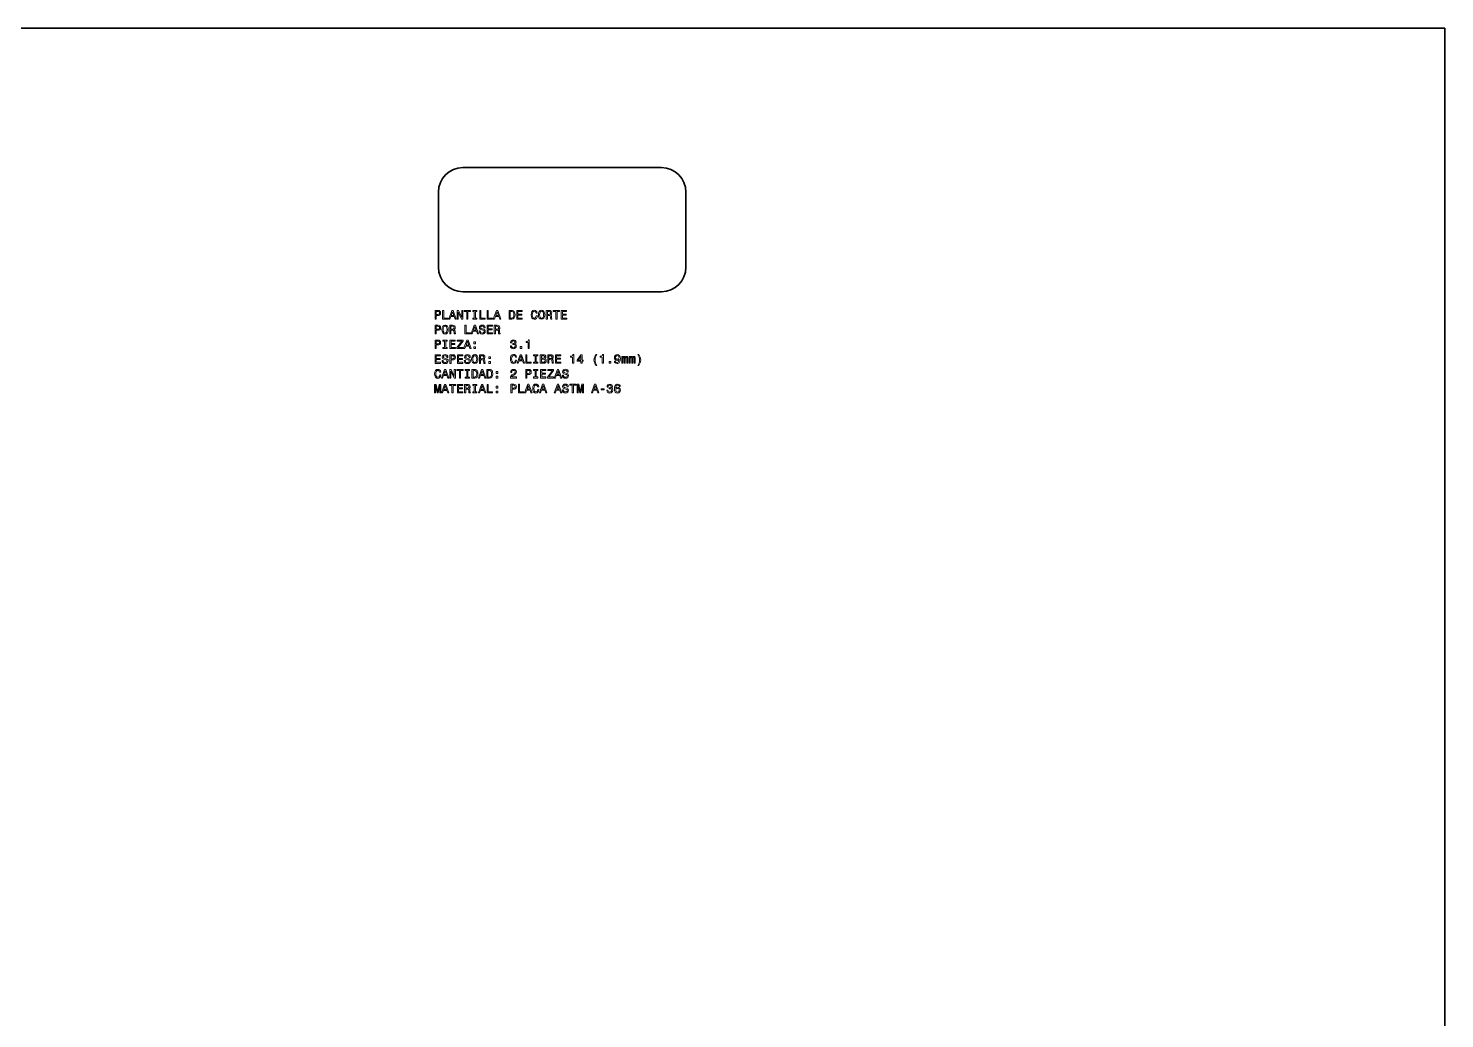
# Model space of a CAD drawing. Extents: x 15 to 1174, y 15 to 826.
# Drawn here: x 594 to 1174, y 420 to 826 of the extents above; entities that cross this region are included whole.
import ezdxf

# ---------------------------------------------------------------- set-up
doc = ezdxf.new("R2010")
doc.units = 0

msp = doc.modelspace()

# ---------------------------------------------------------------- linework, layer by layer
at = {"color": 7, "lineweight": 35}
for p, q in [((1173.969971, 825.840027), (15, 825.840027)), ((1173.969971, 15), (1173.969971, 825.840027)), ((772.292358, 768.801758), (812.907959, 768.801758)), ((853.52356, 768.801758), (812.907959, 768.801758)), ((762.289185, 728.001709), (762.289185, 758.801758)), ((863.526733, 728.001709), (863.526733, 758.801758)), ((812.907959, 718.001709), (772.292358, 718.001709)), ((812.907959, 718.001709), (853.52356, 718.001709))]:
    msp.add_line(p, q, dxfattribs=at)
at = {"color": 7, "lineweight": 13}
for points in [[(760.91748, 706.825134), (761.381409, 706.825134), (761.381409, 708.302795), (761.895813, 708.302795), (762.415283, 708.328003), (762.828857, 708.504517), (763.09613, 708.847473), (763.18689, 709.316467), (763.116272, 709.750183), (762.914551, 710.067932), (762.581726, 710.259583), (762.127808, 710.325134), (760.91748, 710.325134)], [(762.00177, 709.896484), (762.304321, 709.866211), (762.526245, 709.770386), (762.657349, 709.593872), (762.702759, 709.316467), (762.652344, 709.023987), (762.516174, 708.847473), (762.28418, 708.756714), (761.966431, 708.731445), (761.381409, 708.731445), (761.381409, 709.896484)], [(763.993835, 706.825134), (766.243103, 706.825134), (766.243103, 707.248779), (764.457825, 707.248779), (764.457825, 710.325134), (763.993835, 710.325134)], [(766.520508, 706.825134), (766.984436, 706.825134), (767.3526, 707.853943), (768.749573, 707.853943), (769.117737, 706.825134), (769.591797, 706.825134), (768.310852, 710.3302), (767.796387, 710.3302)], [(767.513977, 708.282654), (768.05365, 709.825867), (768.593262, 708.282654)], [(769.939758, 706.825134), (770.358398, 706.825134), (770.358398, 709.694702), (771.69989, 706.825134), (772.239502, 706.825134), (772.239502, 710.325134), (771.815857, 710.325134), (771.815857, 707.455566), (770.489502, 710.325134), (769.939758, 710.325134)], [(773.893677, 706.825134), (774.357666, 706.825134), (774.357666, 709.901489), (775.416748, 709.901489), (775.416748, 710.325134), (772.829529, 710.325134), (772.829529, 709.901489), (773.893677, 709.901489)], [(776.929688, 707.248779), (776.28418, 707.248779), (776.28418, 706.825134), (778.039185, 706.825134), (778.039185, 707.248779), (777.393677, 707.248779), (777.393677, 709.901489), (778.039185, 709.901489), (778.039185, 710.325134), (776.28418, 710.325134), (776.28418, 709.901489), (776.929688, 709.901489)], [(779.17395, 706.825134), (781.423218, 706.825134), (781.423218, 707.248779), (779.637939, 707.248779), (779.637939, 710.325134), (779.17395, 710.325134)], [(782.209961, 706.825134), (784.459229, 706.825134), (784.459229, 707.248779), (782.67395, 707.248779), (782.67395, 710.325134), (782.209961, 710.325134)], [(784.736633, 706.825134), (785.200623, 706.825134), (785.568726, 707.853943), (786.965698, 707.853943), (787.333862, 706.825134), (787.807922, 706.825134), (786.526978, 710.3302), (786.012573, 710.3302)], [(785.730103, 708.282654), (786.269775, 709.825867), (786.809387, 708.282654)], [(792.336731, 710.325134), (791.171753, 710.325134), (791.171753, 706.825134), (792.336731, 706.825134), (792.886475, 706.936096), (793.294983, 707.273987), (793.547119, 707.823669), (793.637939, 708.575134), (793.557251, 709.341675), (793.45636, 709.644287), (793.315125, 709.886353), (792.906616, 710.214172), (792.639343, 710.294861)], [(792.301453, 709.906555), (792.684753, 709.830872), (792.947021, 709.598938), (793.103333, 709.185364), (793.153748, 708.575134), (793.098267, 707.985046), (792.941956, 707.571533), (792.674683, 707.324402), (792.301453, 707.243713), (791.640808, 707.243713), (791.640808, 709.906555)], [(794.318726, 706.825134), (796.537781, 706.825134), (796.537781, 707.248779), (794.782715, 707.248779), (794.782715, 708.433899), (796.34613, 708.433899), (796.34613, 708.852539), (794.782715, 708.852539), (794.782715, 709.901489), (796.497437, 709.901489), (796.497437, 710.325134), (794.318726, 710.325134)], [(802.266846, 708.126282), (802.166016, 707.702637), (801.999573, 707.400085), (801.767578, 707.21344), (801.495239, 707.152954), (801.16748, 707.243713), (800.910217, 707.516052), (800.73877, 707.959839), (800.683289, 708.575134), (800.73877, 709.185364), (800.905212, 709.634216), (801.162415, 709.906555), (801.495239, 710.00238), (801.737305, 709.951965), (801.944092, 709.81073), (802.105469, 709.583801), (802.216431, 709.271118), (802.695557, 709.271118), (802.54425, 709.750183), (802.281982, 710.113342), (801.92395, 710.340271), (801.495239, 710.420959), (800.960693, 710.294861), (800.552185, 709.941833), (800.289917, 709.361877), (800.199158, 708.575134), (800.289917, 707.788391), (800.552185, 707.208435), (800.960693, 706.850342), (801.495239, 706.729309), (801.964294, 706.825134), (802.342529, 707.092407), (802.609802, 707.531189), (802.751038, 708.126282)], [(803.189758, 708.575134), (803.280579, 707.788391), (803.542786, 707.208435), (803.951294, 706.850342), (804.485901, 706.729309), (805.015442, 706.850342), (805.428955, 707.208435), (805.686157, 707.788391), (805.781982, 708.575134), (805.686157, 709.356812), (805.575256, 709.674561), (805.428955, 709.936829), (805.015442, 710.294861), (804.763245, 710.385681), (804.485901, 710.420959), (803.946289, 710.294861), (803.537781, 709.941833), (803.280579, 709.361877)], [(803.67395, 708.575134), (803.729431, 709.185364), (803.895813, 709.634216), (804.153015, 709.906555), (804.485901, 710.00238), (804.813721, 709.906555), (805.070923, 709.62915), (805.237305, 709.180298), (805.297852, 708.575134), (805.237305, 707.964905), (805.070923, 707.516052), (804.813721, 707.243713), (804.485901, 707.152954), (804.153015, 707.243713), (803.895813, 707.516052), (803.729431, 707.959839)], [(806.397278, 706.825134), (806.866272, 706.825134), (806.866272, 708.302795), (807.345398, 708.302795), (807.698425, 708.287659), (807.920349, 708.217041), (808.041382, 708.050659), (808.091797, 707.753113), (808.117004, 707.299194), (808.147278, 707.001648), (808.207764, 706.825134), (808.737305, 706.825134), (808.737305, 706.920959), (808.621338, 707.062195), (808.580994, 707.324402), (808.545715, 707.889282), (808.459961, 708.307861), (808.343933, 708.438965), (808.162415, 708.53479), (808.364136, 708.660889), (808.505371, 708.837402), (808.59613, 709.059265), (808.626404, 709.326599), (808.555786, 709.750183), (808.354065, 710.067932), (808.021179, 710.259583), (807.567322, 710.325134), (806.397278, 710.325134)], [(807.436157, 709.896484), (807.743835, 709.866211), (807.960693, 709.770386), (808.096863, 709.593872), (808.142212, 709.316467), (808.091797, 709.023987), (807.955627, 708.847473), (807.723633, 708.756714), (807.405945, 708.731445), (806.866272, 708.731445), (806.866272, 709.896484)], [(810.325928, 706.825134), (810.789917, 706.825134), (810.789917, 709.901489), (811.848999, 709.901489), (811.848999, 710.325134), (809.261841, 710.325134), (809.261841, 709.901489), (810.325928, 709.901489)], [(812.534912, 706.825134), (814.753906, 706.825134), (814.753906, 707.248779), (812.99884, 707.248779), (812.99884, 708.433899), (814.562256, 708.433899), (814.562256, 708.852539), (812.99884, 708.852539), (812.99884, 709.901489), (814.713562, 709.901489), (814.713562, 710.325134), (812.534912, 710.325134)], [(760.91748, 700.77832), (761.381409, 700.77832), (761.381409, 702.255981), (761.895813, 702.255981), (762.415283, 702.281189), (762.828857, 702.457703), (763.09613, 702.800659), (763.18689, 703.269653), (763.116272, 703.703369), (762.914551, 704.021118), (762.581726, 704.212769), (762.127808, 704.27832), (760.91748, 704.27832)], [(762.00177, 703.84967), (762.304321, 703.819397), (762.526245, 703.723572), (762.657349, 703.547058), (762.702759, 703.269653), (762.652344, 702.977173), (762.516174, 702.800659), (762.28418, 702.7099), (761.966431, 702.684631), (761.381409, 702.684631), (761.381409, 703.84967)], [(763.721497, 702.52832), (763.812256, 701.741577), (764.074524, 701.161621), (764.483032, 700.803528), (765.017578, 700.682495), (765.547119, 700.803528), (765.960693, 701.161621), (766.217896, 701.741577), (766.313721, 702.52832), (766.217896, 703.309998), (766.106934, 703.627747), (765.960693, 703.890015), (765.547119, 704.248047), (765.294983, 704.338867), (765.017578, 704.374146), (764.477966, 704.248047), (764.069458, 703.89502), (763.812256, 703.315063)], [(764.205627, 702.52832), (764.261108, 703.13855), (764.427551, 703.587402), (764.684753, 703.859741), (765.017578, 703.955566), (765.345398, 703.859741), (765.6026, 703.582336), (765.769043, 703.133484), (765.829529, 702.52832), (765.769043, 701.918091), (765.6026, 701.469238), (765.345398, 701.196899), (765.017578, 701.10614), (764.684753, 701.196899), (764.427551, 701.469238), (764.261108, 701.913025)], [(766.928955, 700.77832), (767.39801, 700.77832), (767.39801, 702.255981), (767.877136, 702.255981), (768.230103, 702.240845), (768.452026, 702.170227), (768.573059, 702.003845), (768.623535, 701.706299), (768.648743, 701.25238), (768.678955, 700.954834), (768.739502, 700.77832), (769.269043, 700.77832), (769.269043, 700.874146), (769.153015, 701.015381), (769.112671, 701.277588), (769.077393, 701.842468), (768.991638, 702.261047), (768.875671, 702.392151), (768.694092, 702.487976), (768.895813, 702.614075), (769.037048, 702.790588), (769.127808, 703.012451), (769.158081, 703.279785), (769.087463, 703.703369), (768.885742, 704.021118), (768.552917, 704.212769), (768.098999, 704.27832), (766.928955, 704.27832)], [(767.967896, 703.84967), (768.275513, 703.819397), (768.492371, 703.723572), (768.62854, 703.547058), (768.67395, 703.269653), (768.623535, 702.977173), (768.487366, 702.800659), (768.255371, 702.7099), (767.937622, 702.684631), (767.39801, 702.684631), (767.39801, 703.84967)], [(773.101868, 700.77832), (775.351196, 700.77832), (775.351196, 701.201965), (773.565857, 701.201965), (773.565857, 704.27832), (773.101868, 704.27832)], [(775.62854, 700.77832), (776.092529, 700.77832), (776.460693, 701.807129), (777.857666, 701.807129), (778.22583, 700.77832), (778.69989, 700.77832), (777.418884, 704.283386), (776.90448, 704.283386)], [(776.62207, 702.23584), (777.161682, 703.779053), (777.701294, 702.23584)], [(779.400879, 701.933228), (778.941956, 701.933228), (779.042786, 701.398621), (779.294983, 701.005249), (779.683289, 700.76825), (780.207825, 700.682495), (780.727234, 700.763184), (781.115601, 700.985107), (781.362671, 701.333069), (781.453491, 701.791992), (781.377808, 702.205566), (781.166016, 702.472839), (780.823059, 702.649353), (780.364136, 702.780457), (779.970764, 702.876282), (779.713562, 702.987244), (779.567322, 703.148621), (779.521912, 703.400818), (779.567322, 703.627747), (779.698425, 703.799194), (779.900146, 703.915222), (780.177551, 703.955566), (780.459961, 703.905151), (780.681885, 703.768982), (780.828125, 703.541992), (780.898743, 703.234375), (781.357666, 703.234375), (781.357666, 703.244446), (781.276978, 703.718506), (781.039917, 704.071533), (780.666748, 704.293457), (780.162415, 704.36908), (779.708496, 704.293457), (779.355469, 704.081665), (779.12854, 703.753845), (779.047852, 703.3302), (779.113403, 702.951965), (779.305054, 702.694763), (779.607666, 702.523254), (780.021179, 702.392151), (780.429688, 702.276184), (780.737366, 702.165222), (780.92395, 702.003845), (780.989502, 701.741577), (780.928955, 701.474304), (780.772644, 701.272583), (780.535583, 701.146484), (780.227966, 701.10614), (779.88501, 701.161621), (779.622803, 701.322998), (779.45636, 701.585266)], [(782.174683, 700.77832), (784.393677, 700.77832), (784.393677, 701.201965), (782.638611, 701.201965), (782.638611, 702.387085), (784.202026, 702.387085), (784.202026, 702.805725), (782.638611, 702.805725), (782.638611, 703.854675), (784.353333, 703.854675), (784.353333, 704.27832), (782.174683, 704.27832)], [(785.145142, 700.77832), (785.614136, 700.77832), (785.614136, 702.255981), (786.093262, 702.255981), (786.446289, 702.240845), (786.668152, 702.170227), (786.789185, 702.003845), (786.839661, 701.706299), (786.864868, 701.25238), (786.895142, 700.954834), (786.955627, 700.77832), (787.485168, 700.77832), (787.485168, 700.874146), (787.369202, 701.015381), (787.328857, 701.277588), (787.293518, 701.842468), (787.207825, 702.261047), (787.091797, 702.392151), (786.910278, 702.487976), (787.112, 702.614075), (787.253174, 702.790588), (787.343994, 703.012451), (787.374207, 703.279785), (787.303589, 703.703369), (787.101868, 704.021118), (786.769043, 704.212769), (786.315125, 704.27832), (785.145142, 704.27832)], [(786.184021, 703.84967), (786.491638, 703.819397), (786.708496, 703.723572), (786.844666, 703.547058), (786.890076, 703.269653), (786.839661, 702.977173), (786.703491, 702.800659), (786.471497, 702.7099), (786.153748, 702.684631), (785.614136, 702.684631), (785.614136, 703.84967)], [(760.91748, 694.731445), (761.381409, 694.731445), (761.381409, 696.209106), (761.895813, 696.209106), (762.415283, 696.234314), (762.828857, 696.410828), (763.09613, 696.753784), (763.18689, 697.222778), (763.116272, 697.656494), (762.914551, 697.974243), (762.581726, 698.165894), (762.127808, 698.231445), (760.91748, 698.231445)], [(762.00177, 697.802795), (762.304321, 697.772522), (762.526245, 697.676697), (762.657349, 697.500183), (762.702759, 697.222778), (762.652344, 696.930298), (762.516174, 696.753784), (762.28418, 696.663025), (761.966431, 696.637756), (761.381409, 696.637756), (761.381409, 697.802795)], [(764.785583, 695.15509), (764.140076, 695.15509), (764.140076, 694.731445), (765.895142, 694.731445), (765.895142, 695.15509), (765.249573, 695.15509), (765.249573, 697.8078), (765.895142, 697.8078), (765.895142, 698.231445), (764.140076, 698.231445), (764.140076, 697.8078), (764.785583, 697.8078)], [(766.994568, 694.731445), (769.213562, 694.731445), (769.213562, 695.15509), (767.458496, 695.15509), (767.458496, 696.34021), (769.021912, 696.34021), (769.021912, 696.75885), (767.458496, 696.75885), (767.458496, 697.8078), (769.173218, 697.8078), (769.173218, 698.231445), (766.994568, 698.231445)], [(769.833862, 694.731445), (772.345398, 694.731445), (772.345398, 695.15509), (770.388611, 695.15509), (772.345398, 697.833008), (772.345398, 698.231445), (769.970032, 698.231445), (769.970032, 697.8078), (771.820923, 697.8078), (769.833862, 695.134888)], [(772.592529, 694.731445), (773.056519, 694.731445), (773.424683, 695.760254), (774.821655, 695.760254), (775.189758, 694.731445), (775.663879, 694.731445), (774.382874, 698.236511), (773.868469, 698.236511)], [(773.58606, 696.188965), (774.125671, 697.732178), (774.665283, 696.188965)], [(776.813721, 696.688232), (777.509644, 696.688232), (777.509644, 697.439636), (776.813721, 697.439636)], [(776.813721, 694.731445), (777.509644, 694.731445), (777.509644, 695.48291), (776.813721, 695.48291)], [(791.710693, 695.877747), (791.710693, 695.842468), (791.791382, 695.358276), (792.028381, 694.995178), (792.401611, 694.763184), (792.895813, 694.677429), (793.420349, 694.763184), (793.813721, 694.985107), (794.065857, 695.338135), (794.156616, 695.791992), (794.116272, 696.089539), (794.005371, 696.331604), (793.823792, 696.51825), (793.581726, 696.654419), (793.909546, 696.926758), (794.025513, 697.360474), (793.94989, 697.753845), (793.733032, 698.051392), (793.380005, 698.237976), (792.895813, 698.303528), (792.441956, 698.222839), (792.093994, 698.000916), (791.867004, 697.647888), (791.791382, 697.178894), (791.791382, 697.143616), (792.240234, 697.143616), (792.280579, 697.46637), (792.411682, 697.698364), (792.623474, 697.839539), (792.921082, 697.890015), (793.183289, 697.84967), (793.374939, 697.743713), (793.490967, 697.572266), (793.536316, 697.340271), (793.490967, 697.09314), (793.369873, 696.926758), (793.158081, 696.825867), (792.870605, 696.795593), (792.67395, 696.800659), (792.67395, 696.402222), (792.921082, 696.412354), (793.23877, 696.366943), (793.47583, 696.245911), (793.617004, 696.049194), (793.66748, 695.791992), (793.612, 695.499512), (793.465698, 695.282654), (793.233765, 695.146484), (792.926086, 695.101074), (792.608398, 695.151489), (792.376404, 695.302795), (792.230103, 695.544861), (792.174683, 695.877747)], [(795.669617, 694.77832), (796.365601, 694.77832), (796.365601, 695.529785), (795.669617, 695.529785)], [(798.96283, 694.77832), (799.421753, 694.77832), (799.421753, 698.303528), (799.078857, 698.303528), (798.988037, 697.995911), (798.806519, 697.789124), (798.529114, 697.668091), (798.145813, 697.627747), (798.145813, 697.269653), (798.96283, 697.269653)], [(760.922485, 688.684631), (763.141541, 688.684631), (763.141541, 689.108276), (761.386475, 689.108276), (761.386475, 690.293396), (762.94989, 690.293396), (762.94989, 690.712036), (761.386475, 690.712036), (761.386475, 691.760986), (763.101196, 691.760986), (763.101196, 692.184631), (760.922485, 692.184631)], [(764.220764, 689.839539), (763.761841, 689.839539), (763.862671, 689.304932), (764.114868, 688.91156), (764.503174, 688.674561), (765.02771, 688.588806), (765.547119, 688.669495), (765.935486, 688.891418), (766.182556, 689.23938), (766.273376, 689.698303), (766.197693, 690.111877), (765.985901, 690.37915), (765.642944, 690.555664), (765.184021, 690.686768), (764.790649, 690.782593), (764.533447, 690.893555), (764.387207, 691.054932), (764.341797, 691.307129), (764.387207, 691.534058), (764.518311, 691.705505), (764.720032, 691.821533), (764.997437, 691.861877), (765.279846, 691.811462), (765.50177, 691.675293), (765.64801, 691.448303), (765.718628, 691.140686), (766.177551, 691.140686), (766.177551, 691.150757), (766.096863, 691.624817), (765.859802, 691.977844), (765.486633, 692.199768), (764.9823, 692.275391), (764.528381, 692.199768), (764.175354, 691.987915), (763.948425, 691.660156), (763.867737, 691.236511), (763.933289, 690.858276), (764.124939, 690.601074), (764.427551, 690.429565), (764.841064, 690.298462), (765.249573, 690.182495), (765.557251, 690.071533), (765.743835, 689.910156), (765.809387, 689.647888), (765.74884, 689.380615), (765.592529, 689.178894), (765.355469, 689.052795), (765.047852, 689.012451), (764.704895, 689.067932), (764.442688, 689.229309), (764.276245, 689.491577)], [(766.989502, 688.684631), (767.453491, 688.684631), (767.453491, 690.162292), (767.967896, 690.162292), (768.487366, 690.1875), (768.900879, 690.364014), (769.168152, 690.70697), (769.258972, 691.175964), (769.188354, 691.60968), (768.986633, 691.927429), (768.653748, 692.11908), (768.19989, 692.184631), (766.989502, 692.184631)], [(768.073792, 691.755981), (768.376404, 691.725708), (768.598267, 691.629883), (768.729431, 691.453369), (768.77478, 691.175964), (768.724365, 690.883484), (768.588196, 690.70697), (768.356201, 690.616211), (768.038513, 690.590942), (767.453491, 690.590942), (767.453491, 691.755981)], [(770.030579, 688.684631), (772.249573, 688.684631), (772.249573, 689.108276), (770.494568, 689.108276), (770.494568, 690.293396), (772.057922, 690.293396), (772.057922, 690.712036), (770.494568, 690.712036), (770.494568, 691.760986), (772.209229, 691.760986), (772.209229, 692.184631), (770.030579, 692.184631)], [(773.328857, 689.839539), (772.869873, 689.839539), (772.970764, 689.304932), (773.2229, 688.91156), (773.611267, 688.674561), (774.135742, 688.588806), (774.655212, 688.669495), (775.043518, 688.891418), (775.290649, 689.23938), (775.381409, 689.698303), (775.305786, 690.111877), (775.093994, 690.37915), (774.751038, 690.555664), (774.292114, 690.686768), (773.898743, 690.782593), (773.641541, 690.893555), (773.495239, 691.054932), (773.44989, 691.307129), (773.495239, 691.534058), (773.626404, 691.705505), (773.828125, 691.821533), (774.105469, 691.861877), (774.387939, 691.811462), (774.609802, 691.675293), (774.756042, 691.448303), (774.82666, 691.140686), (775.285583, 691.140686), (775.285583, 691.150757), (775.204895, 691.624817), (774.967896, 691.977844), (774.594666, 692.199768), (774.090393, 692.275391), (773.636475, 692.199768), (773.283447, 691.987915), (773.056519, 691.660156), (772.97583, 691.236511), (773.041382, 690.858276), (773.233032, 690.601074), (773.535583, 690.429565), (773.949158, 690.298462), (774.357666, 690.182495), (774.665283, 690.071533), (774.851868, 689.910156), (774.91748, 689.647888), (774.856934, 689.380615), (774.700623, 689.178894), (774.463562, 689.052795), (774.155945, 689.012451), (773.812988, 689.067932), (773.55072, 689.229309), (773.384338, 689.491577)], [(775.865601, 690.434631), (775.95636, 689.647888), (776.218628, 689.067932), (776.627136, 688.709839), (777.161682, 688.588806), (777.691223, 688.709839), (778.104797, 689.067932), (778.362, 689.647888), (778.457825, 690.434631), (778.362, 691.216309), (778.251038, 691.534058), (778.104797, 691.796326), (777.691223, 692.154358), (777.439087, 692.245178), (777.161682, 692.280457), (776.62207, 692.154358), (776.213562, 691.801331), (775.95636, 691.221375)], [(776.349731, 690.434631), (776.405212, 691.044861), (776.571655, 691.493713), (776.828857, 691.766052), (777.161682, 691.861877), (777.489502, 691.766052), (777.746704, 691.488647), (777.913147, 691.039795), (777.973633, 690.434631), (777.913147, 689.824402), (777.746704, 689.375549), (777.489502, 689.10321), (777.161682, 689.012451), (776.828857, 689.10321), (776.571655, 689.375549), (776.405212, 689.819336)], [(779.073059, 688.684631), (779.542114, 688.684631), (779.542114, 690.162292), (780.021179, 690.162292), (780.374207, 690.147156), (780.59613, 690.076538), (780.717163, 689.910156), (780.767578, 689.61261), (780.792786, 689.158691), (780.823059, 688.861145), (780.883606, 688.684631), (781.413147, 688.684631), (781.413147, 688.780457), (781.297119, 688.921692), (781.256775, 689.183899), (781.221497, 689.748779), (781.135742, 690.167358), (781.019775, 690.298462), (780.838196, 690.394287), (781.039917, 690.520386), (781.181152, 690.696899), (781.271912, 690.918762), (781.302185, 691.186096), (781.231567, 691.60968), (781.029846, 691.927429), (780.697021, 692.11908), (780.243103, 692.184631), (779.073059, 692.184631)], [(780.112, 691.755981), (780.419617, 691.725708), (780.636475, 691.629883), (780.772644, 691.453369), (780.818054, 691.175964), (780.767578, 690.883484), (780.631409, 690.70697), (780.399414, 690.616211), (780.081726, 690.590942), (779.542114, 690.590942), (779.542114, 691.755981)], [(782.885742, 690.641418), (783.581726, 690.641418), (783.581726, 691.392822), (782.885742, 691.392822)], [(793.798584, 690.032593), (793.697693, 689.608948), (793.531311, 689.306396), (793.299316, 689.119751), (793.026978, 689.059265), (792.699158, 689.150024), (792.441956, 689.422363), (792.270508, 689.86615), (792.215027, 690.481445), (792.270508, 691.091675), (792.43689, 691.540527), (792.694092, 691.812866), (793.026978, 691.908691), (793.269043, 691.858276), (793.47583, 691.717041), (793.637207, 691.490112), (793.748169, 691.177429), (794.227234, 691.177429), (794.075928, 691.656494), (793.813721, 692.019653), (793.455627, 692.246582), (793.026978, 692.327271), (792.492371, 692.201172), (792.083862, 691.848145), (791.821655, 691.268188), (791.730835, 690.481445), (791.821655, 689.694702), (792.083862, 689.114746), (792.492371, 688.756653), (793.026978, 688.63562), (793.495972, 688.731445), (793.874207, 688.998718), (794.141541, 689.4375), (794.282715, 690.032593)], [(794.484436, 688.731445), (794.948425, 688.731445), (795.316589, 689.760254), (796.713562, 689.760254), (797.081726, 688.731445), (797.555786, 688.731445), (796.27478, 692.236511), (795.760376, 692.236511)], [(795.477966, 690.188965), (796.017578, 691.732178), (796.557251, 690.188965)], [(798.029846, 688.731445), (800.279114, 688.731445), (800.279114, 689.15509), (798.493835, 689.15509), (798.493835, 692.231445), (798.029846, 692.231445)], [(801.857666, 689.15509), (801.212097, 689.15509), (801.212097, 688.731445), (802.967163, 688.731445), (802.967163, 689.15509), (802.321655, 689.15509), (802.321655, 691.8078), (802.967163, 691.8078), (802.967163, 692.231445), (801.212097, 692.231445), (801.212097, 691.8078), (801.857666, 691.8078)], [(805.756042, 690.622681), (806.10907, 690.915161), (806.19989, 691.111877), (806.230103, 691.353943), (806.164551, 691.732178), (805.967896, 692.004517), (805.650146, 692.170898), (805.20636, 692.231445), (803.960693, 692.231445), (803.960693, 688.731445), (805.276978, 688.731445), (805.745972, 688.802063), (806.093994, 689.00885), (806.310852, 689.336609), (806.386475, 689.780457), (806.341064, 690.078003), (806.220032, 690.325134), (806.023376, 690.506653)], [(805.110535, 690.778992), (804.424683, 690.778992), (804.424683, 691.812866), (805.150879, 691.812866), (805.423218, 691.782593), (805.614868, 691.691833), (805.730835, 691.535461), (805.771179, 691.303467), (805.72583, 691.071533), (805.604797, 690.910095), (805.39801, 690.809265)], [(805.221497, 689.150024), (804.424683, 689.150024), (804.424683, 690.355347), (805.176086, 690.355347), (805.493835, 690.320068), (805.720764, 690.214172), (805.856934, 690.032593), (805.902344, 689.770325), (805.856934, 689.492981), (805.730835, 689.301331), (805.519043, 689.185364)], [(807.037048, 688.731445), (807.506042, 688.731445), (807.506042, 690.209106), (807.985168, 690.209106), (808.338196, 690.19397), (808.56012, 690.123352), (808.681152, 689.95697), (808.731567, 689.659424), (808.756775, 689.205505), (808.787048, 688.907959), (808.847595, 688.731445), (809.377136, 688.731445), (809.377136, 688.827271), (809.261108, 688.968506), (809.220764, 689.230713), (809.185486, 689.795593), (809.099731, 690.214172), (808.983765, 690.345276), (808.802185, 690.441101), (809.003906, 690.5672), (809.145142, 690.743713), (809.235901, 690.965576), (809.266174, 691.23291), (809.195557, 691.656494), (808.993835, 691.974243), (808.66095, 692.165894), (808.207092, 692.231445), (807.037048, 692.231445)], [(808.075928, 691.802795), (808.383606, 691.772522), (808.600464, 691.676697), (808.736633, 691.500183), (808.781982, 691.222778), (808.731567, 690.930298), (808.595398, 690.753784), (808.363403, 690.663025), (808.045715, 690.637756), (807.506042, 690.637756), (807.506042, 691.802795)], [(810.138611, 688.731445), (812.357666, 688.731445), (812.357666, 689.15509), (810.6026, 689.15509), (810.6026, 690.34021), (812.166016, 690.34021), (812.166016, 690.75885), (810.6026, 690.75885), (810.6026, 691.8078), (812.317322, 691.8078), (812.317322, 692.231445), (810.138611, 692.231445)], [(817.178955, 688.731445), (817.637939, 688.731445), (817.637939, 692.256653), (817.294983, 692.256653), (817.204224, 691.949036), (817.022644, 691.742249), (816.745239, 691.621216), (816.362, 691.580872), (816.362, 691.222778), (817.178955, 691.222778)], [(820.58313, 688.731445), (821.037048, 688.731445), (821.037048, 689.598877), (821.536316, 689.598877), (821.536316, 690.002319), (821.037048, 690.002319), (821.037048, 692.155823), (820.578125, 692.155823), (819.044983, 690.042664), (819.044983, 689.598877), (820.58313, 689.598877)], [(819.468628, 690.002319), (820.58313, 691.570801), (820.58313, 690.002319)], [(826.745972, 687.758118), (827.063721, 687.758118), (826.776245, 688.292664), (826.574524, 688.852478), (826.448425, 689.442566), (826.408081, 690.037659), (826.448425, 690.632751), (826.574524, 691.217773), (826.776245, 691.782593), (827.063721, 692.3172), (826.745972, 692.3172), (826.377808, 691.762451), (826.120605, 691.212708), (825.969299, 690.637756), (825.92395, 690.037659), (825.969299, 689.432434), (826.120605, 688.862549), (826.377808, 688.312866)], [(829.323059, 688.731445), (829.781982, 688.731445), (829.781982, 692.256653), (829.439087, 692.256653), (829.348267, 691.949036), (829.166748, 691.742249), (828.889343, 691.621216), (828.506042, 691.580872), (828.506042, 691.222778), (829.323059, 691.222778)], [(834.275513, 689.598877), (834.351196, 689.200439), (834.567993, 688.892822), (834.91095, 688.701172), (835.364868, 688.630554), (835.662415, 688.665894), (835.929688, 688.756653), (836.156616, 688.913025), (836.348267, 689.134888), (836.499573, 689.412292), (836.610535, 689.755249), (836.676086, 690.148621), (836.701294, 690.602478), (836.615601, 691.313599), (836.368469, 691.833008), (835.975098, 692.145691), (835.435486, 692.256653), (834.941223, 692.165894), (834.567993, 691.923828), (834.325928, 691.550598), (834.245239, 691.081604), (834.325928, 690.597412), (834.562988, 690.229309), (834.916016, 689.997314), (835.364868, 689.921631), (835.838928, 690.017456), (836.19696, 690.309998), (836.116272, 689.750183), (835.954895, 689.351746), (835.707764, 689.114746), (835.369873, 689.039062), (835.107666, 689.074402), (834.916016, 689.185364), (834.789917, 689.361877), (834.739502, 689.598877)], [(834.734436, 691.086609), (834.784912, 691.399292), (834.926086, 691.646423), (835.14801, 691.802795), (835.435486, 691.858276), (835.733032, 691.802795), (835.959961, 691.646423), (836.101196, 691.404358), (836.156616, 691.091675), (836.101196, 690.773926), (835.959961, 690.536926), (835.727966, 690.390686), (835.420349, 690.34021), (835.142944, 690.390686), (834.926086, 690.536926), (834.784912, 690.768921)], [(837.301453, 688.731445), (837.709961, 688.731445), (837.709961, 690.541992), (837.735168, 690.81427), (837.810791, 691.010986), (837.926819, 691.126953), (838.078125, 691.172363), (838.199158, 691.132019), (838.279846, 691.031128), (838.32019, 690.85968), (838.335327, 690.632751), (838.335327, 688.731445), (838.718628, 688.731445), (838.718628, 690.541992), (838.743835, 690.809265), (838.819458, 691.00592), (838.940491, 691.126953), (839.091797, 691.172363), (839.21283, 691.132019), (839.293518, 691.031128), (839.343933, 690.632751), (839.343933, 688.731445), (839.752441, 688.731445), (839.752441, 690.602478), (839.727234, 690.990784), (839.646545, 691.288391), (839.485168, 691.46991), (839.2229, 691.535461), (838.915283, 691.434631), (838.678223, 691.14209), (838.491638, 691.429565), (838.178955, 691.535461), (837.891479, 691.434631), (837.694824, 691.152222), (837.694824, 691.439636), (837.301453, 691.439636)], [(840.337463, 688.731445), (840.745972, 688.731445), (840.745972, 690.541992), (840.771179, 690.81427), (840.846863, 691.010986), (840.96283, 691.126953), (841.114136, 691.172363), (841.235168, 691.132019), (841.315857, 691.031128), (841.356201, 690.85968), (841.371338, 690.632751), (841.371338, 688.731445), (841.754639, 688.731445), (841.754639, 690.541992), (841.779846, 690.809265), (841.855469, 691.00592), (841.976501, 691.126953), (842.127808, 691.172363), (842.24884, 691.132019), (842.329529, 691.031128), (842.380005, 690.632751), (842.380005, 688.731445), (842.788452, 688.731445), (842.788452, 690.602478), (842.763245, 690.990784), (842.682556, 691.288391), (842.521179, 691.46991), (842.258972, 691.535461), (841.951294, 691.434631), (841.714294, 691.14209), (841.527649, 691.429565), (841.214966, 691.535461), (840.927551, 691.434631), (840.730835, 691.152222), (840.730835, 691.439636), (840.337463, 691.439636)], [(844.230835, 687.758118), (844.593933, 688.312866), (844.851135, 688.862549), (845.002441, 689.432434), (845.052917, 690.037659), (845.002441, 690.637756), (844.851135, 691.212708), (844.593933, 691.762451), (844.230835, 692.3172), (843.913147, 692.3172), (844.195557, 691.782593), (844.397278, 691.217773), (844.518311, 690.632751), (844.563721, 690.037659), (844.518311, 689.442566), (844.397278, 688.852478), (844.190491, 688.292664), (843.913147, 687.758118)], [(762.798584, 683.938965), (762.697693, 683.51532), (762.531311, 683.212769), (762.299316, 683.026123), (762.026978, 682.965637), (761.699158, 683.056396), (761.441956, 683.328735), (761.270508, 683.772522), (761.215027, 684.387817), (761.270508, 684.998047), (761.43689, 685.446899), (761.694092, 685.719238), (762.026978, 685.815063), (762.269043, 685.764648), (762.47583, 685.623413), (762.637207, 685.396484), (762.748169, 685.083801), (763.227234, 685.083801), (763.075928, 685.562866), (762.813721, 685.926025), (762.455627, 686.152954), (762.026978, 686.233643), (761.492371, 686.107544), (761.083862, 685.754517), (760.821655, 685.174561), (760.730835, 684.387817), (760.821655, 683.601074), (761.083862, 683.021118), (761.492371, 682.663025), (762.026978, 682.541992), (762.495972, 682.637817), (762.874207, 682.90509), (763.141541, 683.343872), (763.282715, 683.938965)], [(763.484436, 682.637817), (763.948425, 682.637817), (764.316589, 683.666626), (765.713562, 683.666626), (766.081726, 682.637817), (766.555786, 682.637817), (765.27478, 686.142883), (764.760376, 686.142883)], [(764.477966, 684.095337), (765.017578, 685.63855), (765.557251, 684.095337)], [(766.903748, 682.637817), (767.322327, 682.637817), (767.322327, 685.507385), (768.663879, 682.637817), (769.203491, 682.637817), (769.203491, 686.137817), (768.779846, 686.137817), (768.779846, 683.26825), (767.453491, 686.137817), (766.903748, 686.137817)], [(770.857666, 682.637817), (771.321655, 682.637817), (771.321655, 685.714172), (772.380737, 685.714172), (772.380737, 686.137817), (769.793518, 686.137817), (769.793518, 685.714172), (770.857666, 685.714172)], [(773.893677, 683.061462), (773.248169, 683.061462), (773.248169, 682.637817), (775.003174, 682.637817), (775.003174, 683.061462), (774.357666, 683.061462), (774.357666, 685.714172), (775.003174, 685.714172), (775.003174, 686.137817), (773.248169, 686.137817), (773.248169, 685.714172), (773.893677, 685.714172)], [(777.156616, 686.137817), (775.991638, 686.137817), (775.991638, 682.637817), (777.156616, 682.637817), (777.70636, 682.748779), (778.114868, 683.08667), (778.367004, 683.636353), (778.457825, 684.387817), (778.377136, 685.154358), (778.276245, 685.45697), (778.13501, 685.699036), (777.726501, 686.026855), (777.459229, 686.107544)], [(777.121338, 685.719238), (777.504639, 685.643555), (777.766846, 685.411621), (777.923218, 684.998047), (777.973633, 684.387817), (777.918152, 683.797729), (777.761841, 683.384216), (777.494568, 683.137085), (777.121338, 683.056396), (776.460693, 683.056396), (776.460693, 685.719238)], [(778.664551, 682.637817), (779.12854, 682.637817), (779.496704, 683.666626), (780.893677, 683.666626), (781.261841, 682.637817), (781.735901, 682.637817), (780.454895, 686.142883), (779.940491, 686.142883)], [(779.658081, 684.095337), (780.197693, 685.63855), (780.737366, 684.095337)], [(783.228699, 686.137817), (782.063721, 686.137817), (782.063721, 682.637817), (783.228699, 682.637817), (783.778381, 682.748779), (784.18689, 683.08667), (784.439087, 683.636353), (784.529846, 684.387817), (784.449158, 685.154358), (784.348267, 685.45697), (784.207092, 685.699036), (783.798584, 686.026855), (783.531311, 686.107544)], [(783.193359, 685.719238), (783.57666, 685.643555), (783.838928, 685.411621), (783.995239, 684.998047), (784.045715, 684.387817), (783.990234, 683.797729), (783.833862, 683.384216), (783.566589, 683.137085), (783.193359, 683.056396), (782.532715, 683.056396), (782.532715, 685.719238)], [(782.885742, 688.684631), (783.581726, 688.684631), (783.581726, 689.436096), (782.885742, 689.436096)], [(785.921753, 684.594604), (786.617737, 684.594604), (786.617737, 685.346008), (785.921753, 685.346008)], [(791.751038, 682.684631), (794.156616, 682.684631), (794.156616, 683.118347), (792.255371, 683.118347), (792.361267, 683.355408), (792.542786, 683.552063), (793.1026, 683.910156), (793.400146, 684.061462), (793.733032, 684.27832), (793.970032, 684.530457), (794.106201, 684.828003), (794.156616, 685.165894), (794.070923, 685.589539), (793.833862, 685.922363), (793.470764, 686.134216), (793.00177, 686.209839), (792.517578, 686.124084), (792.149414, 685.887085), (791.912415, 685.50885), (791.831726, 685.009583), (791.831726, 684.938965), (792.290649, 684.938965), (792.290649, 684.979309), (792.33606, 685.322266), (792.472229, 685.574402), (792.689087, 685.735779), (792.976501, 685.79126), (793.269043, 685.740845), (793.485901, 685.614746), (793.627136, 685.418091), (793.677551, 685.170959), (793.642212, 684.938965), (793.546387, 684.742249), (793.38501, 684.570801), (793.163147, 684.419495), (792.865601, 684.258118), (792.371338, 683.945435), (792.023376, 683.61261), (791.816589, 683.209106), (791.751038, 682.699768)], [(797.989502, 682.684631), (798.453491, 682.684631), (798.453491, 684.162292), (798.967896, 684.162292), (799.487366, 684.1875), (799.900879, 684.364014), (800.168152, 684.70697), (800.258972, 685.175964), (800.188354, 685.60968), (799.986633, 685.927429), (799.653748, 686.11908), (799.19989, 686.184631), (797.989502, 686.184631)], [(799.073792, 685.755981), (799.376404, 685.725708), (799.598267, 685.629883), (799.729431, 685.453369), (799.77478, 685.175964), (799.724365, 684.883484), (799.588196, 684.70697), (799.356201, 684.616211), (799.038513, 684.590942), (798.453491, 684.590942), (798.453491, 685.755981)], [(801.857666, 683.108276), (801.212097, 683.108276), (801.212097, 682.684631), (802.967163, 682.684631), (802.967163, 683.108276), (802.321655, 683.108276), (802.321655, 685.760986), (802.967163, 685.760986), (802.967163, 686.184631), (801.212097, 686.184631), (801.212097, 685.760986), (801.857666, 685.760986)], [(804.066589, 682.684631), (806.285583, 682.684631), (806.285583, 683.108276), (804.530579, 683.108276), (804.530579, 684.293396), (806.093994, 684.293396), (806.093994, 684.712036), (804.530579, 684.712036), (804.530579, 685.760986), (806.245239, 685.760986), (806.245239, 686.184631), (804.066589, 686.184631)], [(806.905945, 682.684631), (809.41748, 682.684631), (809.41748, 683.108276), (807.460693, 683.108276), (809.41748, 685.786194), (809.41748, 686.184631), (807.042114, 686.184631), (807.042114, 685.760986), (808.892944, 685.760986), (806.905945, 683.088074)], [(809.664551, 682.684631), (810.12854, 682.684631), (810.496704, 683.71344), (811.893677, 683.71344), (812.261841, 682.684631), (812.735901, 682.684631), (811.454895, 686.189697), (810.940491, 686.189697)], [(810.658081, 684.142151), (811.197693, 685.685364), (811.737366, 684.142151)], [(813.43689, 683.839539), (812.977966, 683.839539), (813.078857, 683.304932), (813.330994, 682.91156), (813.719299, 682.674561), (814.243835, 682.588806), (814.763306, 682.669495), (815.151611, 682.891418), (815.398743, 683.23938), (815.489502, 683.698303), (815.413879, 684.111877), (815.202026, 684.37915), (814.85907, 684.555664), (814.400146, 684.686768), (814.006775, 684.782593), (813.749573, 684.893555), (813.603333, 685.054932), (813.557922, 685.307129), (813.603333, 685.534058), (813.734436, 685.705505), (813.936157, 685.821533), (814.213562, 685.861877), (814.495972, 685.811462), (814.717896, 685.675293), (814.864136, 685.448303), (814.934753, 685.140686), (815.393677, 685.140686), (815.393677, 685.150757), (815.312988, 685.624817), (815.075928, 685.977844), (814.702759, 686.199768), (814.198425, 686.275391), (813.744568, 686.199768), (813.391541, 685.987915), (813.164551, 685.660156), (813.083862, 685.236511), (813.149414, 684.858276), (813.341064, 684.601074), (813.643677, 684.429565), (814.057251, 684.298462), (814.465698, 684.182495), (814.773376, 684.071533), (814.959961, 683.910156), (815.025513, 683.647888), (814.965027, 683.380615), (814.808655, 683.178894), (814.571655, 683.052795), (814.263977, 683.012451), (813.921082, 683.067932), (813.658813, 683.229309), (813.492371, 683.491577)], [(832.101868, 688.731445), (832.797852, 688.731445), (832.797852, 689.48291), (832.101868, 689.48291)], [(760.720764, 676.591003), (761.10907, 676.591003), (761.10907, 679.76825), (761.764709, 676.591003), (762.198425, 676.591003), (762.848999, 679.76825), (762.848999, 676.591003), (763.242371, 676.591003), (763.242371, 680.091003), (762.627136, 680.091003), (761.981567, 677.004578), (761.341064, 680.091003), (760.720764, 680.091003)], [(763.484436, 676.591003), (763.948425, 676.591003), (764.316589, 677.619812), (765.713562, 677.619812), (766.081726, 676.591003), (766.555786, 676.591003), (765.27478, 680.096069), (764.760376, 680.096069)], [(764.477966, 678.048523), (765.017578, 679.591736), (765.557251, 678.048523)], [(767.821655, 676.591003), (768.285583, 676.591003), (768.285583, 679.667358), (769.344666, 679.667358), (769.344666, 680.091003), (766.757507, 680.091003), (766.757507, 679.667358), (767.821655, 679.667358)], [(770.030579, 676.591003), (772.249573, 676.591003), (772.249573, 677.014648), (770.494568, 677.014648), (770.494568, 678.199768), (772.057922, 678.199768), (772.057922, 678.618408), (770.494568, 678.618408), (770.494568, 679.667358), (772.209229, 679.667358), (772.209229, 680.091003), (770.030579, 680.091003)], [(773.001038, 676.591003), (773.470032, 676.591003), (773.470032, 678.068665), (773.949158, 678.068665), (774.302185, 678.053528), (774.524109, 677.98291), (774.645142, 677.816528), (774.695557, 677.518982), (774.720764, 677.065063), (774.751038, 676.767517), (774.811523, 676.591003), (775.341064, 676.591003), (775.341064, 676.686829), (775.225098, 676.828064), (775.184753, 677.090271), (775.149414, 677.655151), (775.063721, 678.07373), (774.947693, 678.204834), (774.766174, 678.300659), (774.967896, 678.426758), (775.10907, 678.603271), (775.19989, 678.825134), (775.230103, 679.092468), (775.159546, 679.516052), (774.957825, 679.833801), (774.624939, 680.025452), (774.171082, 680.091003), (773.001038, 680.091003)], [(774.039917, 679.662354), (774.347595, 679.63208), (774.564453, 679.536255), (774.700623, 679.359741), (774.745972, 679.082336), (774.695557, 678.789856), (774.559387, 678.613342), (774.327393, 678.522583), (774.009644, 678.497314), (773.470032, 678.497314), (773.470032, 679.662354)], [(776.929688, 677.014648), (776.28418, 677.014648), (776.28418, 676.591003), (778.039185, 676.591003), (778.039185, 677.014648), (777.393677, 677.014648), (777.393677, 679.667358), (778.039185, 679.667358), (778.039185, 680.091003), (776.28418, 680.091003), (776.28418, 679.667358), (776.929688, 679.667358)], [(778.664551, 676.591003), (779.12854, 676.591003), (779.496704, 677.619812), (780.893677, 677.619812), (781.261841, 676.591003), (781.735901, 676.591003), (780.454895, 680.096069), (779.940491, 680.096069)], [(779.658081, 678.048523), (780.197693, 679.591736), (780.737366, 678.048523)], [(782.209961, 676.591003), (784.459229, 676.591003), (784.459229, 677.014648), (782.67395, 677.014648), (782.67395, 680.091003), (782.209961, 680.091003)], [(785.921753, 682.637817), (786.617737, 682.637817), (786.617737, 683.389282), (785.921753, 683.389282)], [(785.921753, 678.547791), (786.617737, 678.547791), (786.617737, 679.299194), (785.921753, 679.299194)], [(791.91748, 676.637817), (792.381409, 676.637817), (792.381409, 678.115479), (792.895813, 678.115479), (793.415283, 678.140686), (793.828857, 678.3172), (794.09613, 678.660156), (794.18689, 679.12915), (794.116272, 679.562866), (793.914551, 679.880615), (793.581726, 680.072266), (793.127808, 680.137817), (791.91748, 680.137817)], [(793.00177, 679.709167), (793.304321, 679.678894), (793.526245, 679.583069), (793.657349, 679.406555), (793.702759, 679.12915), (793.652344, 678.83667), (793.516174, 678.660156), (793.28418, 678.569397), (792.966431, 678.544128), (792.381409, 678.544128), (792.381409, 679.709167)], [(794.993835, 676.637817), (797.243103, 676.637817), (797.243103, 677.061462), (795.457825, 677.061462), (795.457825, 680.137817), (794.993835, 680.137817)], [(797.520508, 676.637817), (797.984436, 676.637817), (798.3526, 677.666626), (799.749573, 677.666626), (800.117737, 676.637817), (800.591797, 676.637817), (799.310852, 680.142883), (798.796387, 680.142883)], [(798.513977, 678.095337), (799.05365, 679.63855), (799.593262, 678.095337)], [(802.906616, 677.938965), (802.805786, 677.51532), (802.639343, 677.212769), (802.407349, 677.026123), (802.13501, 676.965637), (801.807251, 677.056396), (801.549988, 677.328735), (801.37854, 677.772522), (801.323059, 678.387817), (801.37854, 678.998047), (801.544983, 679.446899), (801.802185, 679.719238), (802.13501, 679.815063), (802.377136, 679.764648), (802.583862, 679.623413), (802.745239, 679.396484), (802.856201, 679.083801), (803.335327, 679.083801), (803.184021, 679.562866), (802.921753, 679.926025), (802.563721, 680.152954), (802.13501, 680.233643), (801.600464, 680.107544), (801.191956, 679.754517), (800.929688, 679.174561), (800.838928, 678.387817), (800.929688, 677.601074), (801.191956, 677.021118), (801.600464, 676.663025), (802.13501, 676.541992), (802.604065, 676.637817), (802.9823, 676.90509), (803.249573, 677.343872), (803.390808, 677.938965)], [(803.592529, 676.637817), (804.056519, 676.637817), (804.424683, 677.666626), (805.821655, 677.666626), (806.189758, 676.637817), (806.663879, 676.637817), (805.382874, 680.142883), (804.868469, 680.142883)], [(804.58606, 678.095337), (805.125671, 679.63855), (805.665283, 678.095337)], [(809.664551, 676.637817), (810.12854, 676.637817), (810.496704, 677.666626), (811.893677, 677.666626), (812.261841, 676.637817), (812.735901, 676.637817), (811.454895, 680.142883), (810.940491, 680.142883)], [(810.658081, 678.095337), (811.197693, 679.63855), (811.737366, 678.095337)], [(813.43689, 677.792725), (812.977966, 677.792725), (813.078857, 677.258118), (813.330994, 676.864746), (813.719299, 676.627747), (814.243835, 676.541992), (814.763306, 676.622681), (815.151611, 676.844604), (815.398743, 677.192566), (815.489502, 677.651489), (815.413879, 678.065063), (815.202026, 678.332336), (814.85907, 678.50885), (814.400146, 678.639954), (814.006775, 678.735779), (813.749573, 678.846741), (813.603333, 679.008118), (813.557922, 679.260315), (813.603333, 679.487244), (813.734436, 679.658691), (813.936157, 679.774719), (814.213562, 679.815063), (814.495972, 679.764648), (814.717896, 679.628479), (814.864136, 679.401489), (814.934753, 679.093872), (815.393677, 679.093872), (815.393677, 679.103943), (815.312988, 679.578003), (815.075928, 679.93103), (814.702759, 680.152954), (814.198425, 680.228577), (813.744568, 680.152954), (813.391541, 679.941162), (813.164551, 679.613342), (813.083862, 679.189697), (813.149414, 678.811462), (813.341064, 678.55426), (813.643677, 678.382751), (814.057251, 678.251648), (814.465698, 678.135681), (814.773376, 678.024719), (814.959961, 677.863342), (815.025513, 677.601074), (814.965027, 677.333801), (814.808655, 677.13208), (814.571655, 677.005981), (814.263977, 676.965637), (813.921082, 677.021118), (813.658813, 677.182495), (813.492371, 677.444763)], [(817.037781, 676.637817), (817.50177, 676.637817), (817.50177, 679.714172), (818.560852, 679.714172), (818.560852, 680.137817), (815.973633, 680.137817), (815.973633, 679.714172), (817.037781, 679.714172)], [(819.044983, 676.637817), (819.433289, 676.637817), (819.433289, 679.815063), (820.088928, 676.637817), (820.522644, 676.637817), (821.173218, 679.815063), (821.173218, 676.637817), (821.566589, 676.637817), (821.566589, 680.137817), (820.951294, 680.137817), (820.305786, 677.051392), (819.665283, 680.137817), (819.044983, 680.137817)], [(824.844666, 676.637817), (825.308655, 676.637817), (825.676819, 677.666626), (827.073792, 677.666626), (827.441956, 676.637817), (827.916016, 676.637817), (826.63501, 680.142883), (826.120605, 680.142883)], [(825.838196, 678.095337), (826.377808, 679.63855), (826.91748, 678.095337)], [(828.803589, 677.792725), (830.024048, 677.792725), (830.024048, 678.191101), (828.803589, 678.191101)], [(831.178955, 677.737244), (831.178955, 677.701965), (831.259644, 677.217773), (831.496704, 676.854675), (831.869873, 676.622681), (832.364136, 676.536926), (832.888611, 676.622681), (833.281982, 676.844604), (833.53418, 677.197632), (833.624939, 677.651489), (833.584595, 677.949036), (833.473633, 678.191101), (833.292114, 678.377747), (833.049988, 678.513916), (833.377808, 678.786255), (833.493835, 679.219971), (833.418152, 679.613342), (833.201294, 679.910889), (832.848267, 680.097473), (832.364136, 680.163025), (831.910217, 680.082336), (831.562256, 679.860413), (831.335327, 679.507385), (831.259644, 679.038391), (831.259644, 679.003113), (831.708496, 679.003113), (831.74884, 679.325867), (831.880005, 679.557861), (832.091797, 679.699036), (832.389343, 679.749512), (832.651611, 679.709167), (832.843262, 679.60321), (832.959229, 679.431763), (833.004639, 679.199768), (832.959229, 678.952637), (832.838196, 678.786255), (832.626404, 678.685364), (832.338928, 678.65509), (832.142212, 678.660156), (832.142212, 678.261719), (832.389343, 678.271851), (832.707092, 678.22644), (832.944092, 678.105408), (833.085327, 677.908691), (833.135742, 677.651489), (833.080261, 677.359009), (832.934021, 677.142151), (832.702026, 677.005981), (832.394409, 676.960571), (832.07666, 677.010986), (831.844666, 677.162292), (831.698425, 677.404358), (831.642944, 677.737244)], [(836.696289, 679.194763), (836.600464, 679.60321), (836.37854, 679.905823), (836.035583, 680.097473), (835.591797, 680.163025), (835.29425, 680.127747), (835.037048, 680.031921), (834.81012, 679.875549), (834.618469, 679.653687), (834.467163, 679.376282), (834.356201, 679.038391), (834.285583, 678.639954), (834.265442, 678.191101), (834.34613, 677.474976), (834.593262, 676.955566), (834.991638, 676.642883), (835.536316, 676.536926), (836.025513, 676.627747), (836.398743, 676.864746), (836.640808, 677.237976), (836.726501, 677.712036), (836.640808, 678.191101), (836.408813, 678.559265), (836.05072, 678.79126), (835.606934, 678.871948), (835.127808, 678.771118), (834.769775, 678.483643), (834.845398, 679.038391), (835.006775, 679.436829), (835.253906, 679.673828), (835.596863, 679.754517), (835.848999, 679.714172), (836.040649, 679.608276), (836.166748, 679.431763), (836.2323, 679.194763)], [(836.237305, 677.70697), (836.181885, 677.389282), (836.040649, 677.147156), (835.813721, 676.985779), (835.53125, 676.935364), (835.233704, 676.985779), (835.006775, 677.142151), (834.860535, 677.384216), (834.815125, 677.701965), (834.865601, 678.014648), (835.006775, 678.251648), (835.23877, 678.402954), (835.551453, 678.458435), (835.823792, 678.402954), (836.040649, 678.256714), (836.181885, 678.019653)], [(785.921753, 676.591003), (786.617737, 676.591003), (786.617737, 677.342468), (785.921753, 677.342468)]]:
    msp.add_lwpolyline(points, close=True, dxfattribs=at)
at = {"color": 7, "lineweight": 35}
for centre, start, end in [((772.292664, 758.797791), 90.001737, 179.977356), ((853.523254, 758.797791), 0.022648, 89.998261), ((772.292664, 728.005676), 180.022603, 269.998215), ((853.523254, 728.005676), 270.001787, 359.977398)]:
    msp.add_arc(centre, 10.003859, start, end, dxfattribs=at)

doc.saveas('drawing.dxf')
